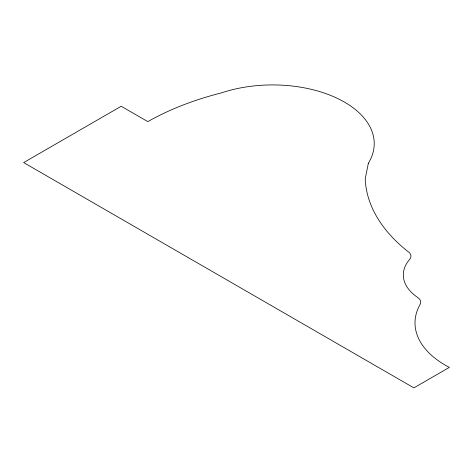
<?xml version="1.0" encoding="UTF-8"?>
<svg xmlns="http://www.w3.org/2000/svg" width="473" height="473" viewBox="0 0 473 473"><rect width="100%" height="100%" fill="white"/><g stroke="black" fill="none" stroke-linecap="round" stroke-linejoin="round"><path stroke-width="0.71" d="M368.372 163.215L365.209 178.812A222.535 128.479 0 0 0 407.501 251.193A12.54 7.243 0 0 1 409.872 259.133A60.29 34.807 0 0 0 418.061 297.73A12.54 7.243 0 0 1 419.918 304.73A103.575 59.799 0 0 0 449.35 367.397L413.875 387.878L23.65 162.582L121.206 106.259L147.812 121.62A245.02 141.462 0 0 1 221.553 92.862A101.618 58.67 0 0 1 337.509 98.443A101.618 58.67 0 0 1 368.372 163.215"/></g></svg>
